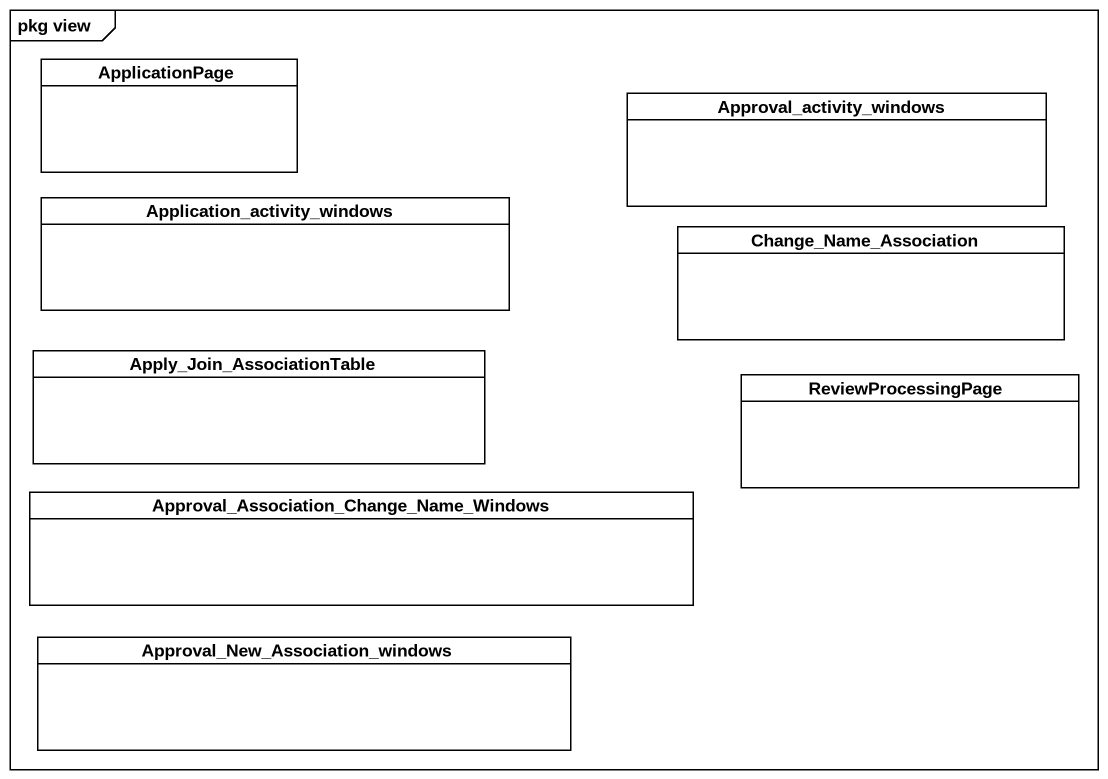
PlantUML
@startuml
mainframe pkg view
hide circle
hide empty members
class ApplicationPage
class Approval_activity_windows
class Application_activity_windows
class Change_Name_Association
class Apply_Join_AssociationTable
class ReviewProcessingPage
class "Approval_Association_Change_Name_Windows" as Approval_Association_Change
class "Approval_New_Association_windows" as Approval_New_Association
@enduml
